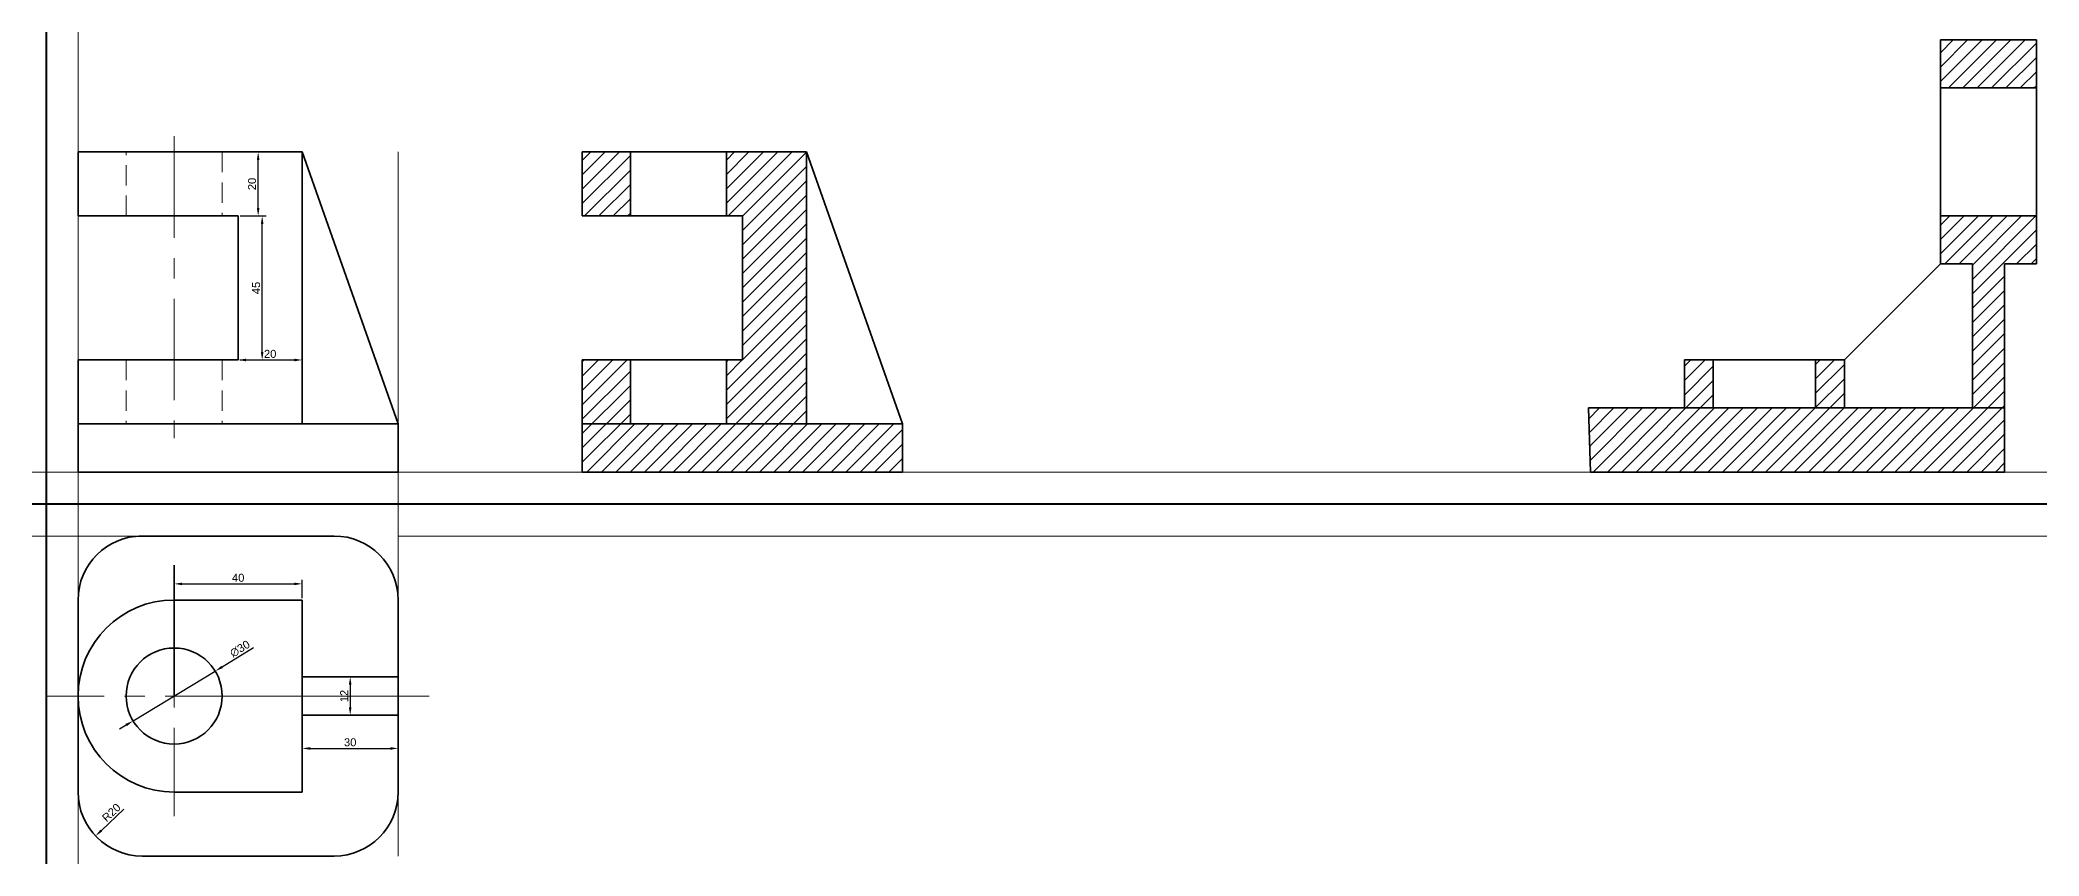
# Model space of a CAD drawing. Header units: millimetres. Extents: x 2450 to 7334, y 2362 to 2656.
# Drawn here: x 3726 to 4351, y 2376 to 2631 of the extents above; entities that cross this region are included whole.
import ezdxf

# ---------------------------------------------------------------- set-up
doc = ezdxf.new("R2010")
doc.units = ezdxf.units.MM
doc.linetypes.add('CENTER', pattern=[50.8, 31.75, -6.35, 6.35, -6.35])
doc.linetypes.add('HIDDEN', pattern=[9.525, 6.35, -3.175])
for name, color, linetype, lineweight in [('Centre line', 1, 'CENTER', 20), ('Constructn line', 251, 'Continuous', 9), ('Dimension line', 6, 'Continuous', 15), ('Hidden line', 3, 'HIDDEN', 20), ('Object line', 7, 'Continuous', 35), ('XY axis', 2, 'Continuous', 40)]:
    doc.layers.add(name, color=color, linetype=linetype, lineweight=lineweight)
doc.styles.get("Standard").update_dxf_attribs({"font": ''})
doc.styles.get('Standard').set_extended_font_data('Arial')
doc.dimstyles.new('ISO-25', dxfattribs={"dimtxt": 2.5, "dimasz": 2.5, "dimexe": 1.25, "dimexo": 0.625, "dimtad": 1, "dimtxsty": 'Standard', "dimcen": 2.5, "dimadec": 0, "dimazin": 0, "dimtfac": 1, "dimtmove": 0, "dimatfit": 3, "dimfxl": 1, "dimarcsym": 0})

# ---------------------------------------------------------------- blocks, each defined once
blk = doc.blocks.new('*D80')
at = {"layer": 'Defpoints', "color": 0, "transparency": 16777216}
for p in [(3787.96, 2531.02), (3807.96, 2531.02), (3807.96, 2531.02)]:
    blk.add_point(p, dxfattribs=at)
at = {"layer": 'Dimension line', "color": 0, "lineweight": -2, "transparency": 16777216}
for p, q in [((3787.96, 2531.64), (3787.96, 2532.27)), ((3790.46, 2531.02), (3805.46, 2531.02)), ((3807.96, 2531.64), (3807.96, 2532.27))]:
    blk.add_line(p, q, dxfattribs=at)
at = {"layer": 'Dimension line', "color": 0, "transparency": 16777216}
for points in [[(3790.46, 2531.44), (3790.46, 2530.6), (3787.96, 2531.02)], [(3805.46, 2531.44), (3805.46, 2530.6), (3807.96, 2531.02)]]:
    blk.add_solid(points, dxfattribs=at)
at = {"layer": 'Dimension line', "color": 0, "transparency": 16777216, "insert": (3797.96, 2532.92), "char_height": 2.5, "attachment_point": 5}
blk.add_mtext('20', dxfattribs=at)
blk = doc.blocks.new('*D81')
at = {"layer": 'Defpoints', "color": 0, "transparency": 16777216}
for p in [(3787.96, 2596.02), (3794.21, 2596.02), (3787.96, 2576.02)]:
    blk.add_point(p, dxfattribs=at)
at = {"layer": 'Dimension line', "color": 0, "lineweight": -2, "transparency": 16777216}
for p, q in [((3788.58, 2596.02), (3795.46, 2596.02)), ((3794.21, 2578.52), (3794.21, 2593.52)), ((3788.58, 2576.02), (3795.46, 2576.02))]:
    blk.add_line(p, q, dxfattribs=at)
at = {"layer": 'Dimension line', "color": 0, "transparency": 16777216}
for points in [[(3793.79, 2593.52), (3794.63, 2593.52), (3794.21, 2596.02)], [(3793.79, 2578.52), (3794.63, 2578.52), (3794.21, 2576.02)]]:
    blk.add_solid(points, dxfattribs=at)
at = {"layer": 'Dimension line', "color": 0, "transparency": 16777216, "insert": (3792.31, 2586.02), "char_height": 2.5, "attachment_point": 5, "rotation": 90}
blk.add_mtext('20', dxfattribs=at)
blk = doc.blocks.new('*D82')
at = {"layer": 'Defpoints', "color": 0, "transparency": 16777216}
for p in [(3787.96, 2576.02), (3795.46, 2576.02), (3787.96, 2531.02)]:
    blk.add_point(p, dxfattribs=at)
at = {"layer": 'Dimension line', "color": 0, "lineweight": -2, "transparency": 16777216}
for p, q in [((3788.58, 2576.02), (3796.71, 2576.02)), ((3795.46, 2533.52), (3795.46, 2573.52)), ((3788.58, 2531.02), (3796.71, 2531.02))]:
    blk.add_line(p, q, dxfattribs=at)
at = {"layer": 'Dimension line', "color": 0, "transparency": 16777216}
for points in [[(3795.04, 2573.52), (3795.88, 2573.52), (3795.46, 2576.02)], [(3795.04, 2533.52), (3795.88, 2533.52), (3795.46, 2531.02)]]:
    blk.add_solid(points, dxfattribs=at)
at = {"layer": 'Dimension line', "color": 0, "transparency": 16777216, "insert": (3793.56, 2553.52), "char_height": 2.5, "attachment_point": 5, "rotation": 90}
blk.add_mtext('45', dxfattribs=at)
blk = doc.blocks.new('*D84')
at = {"layer": 'Defpoints', "color": 0, "transparency": 16777216}
for p in [(3807.96, 2461.06), (3767.96, 2456.02), (3807.96, 2456.02)]:
    blk.add_point(p, dxfattribs=at)
at = {"layer": 'Dimension line', "color": 0, "lineweight": -2, "transparency": 16777216}
for p, q in [((3767.96, 2456.64), (3767.96, 2462.31)), ((3770.46, 2461.06), (3805.46, 2461.06)), ((3807.96, 2456.64), (3807.96, 2462.31))]:
    blk.add_line(p, q, dxfattribs=at)
at = {"layer": 'Dimension line', "color": 0, "transparency": 16777216}
for points in [[(3770.46, 2461.47), (3770.46, 2460.64), (3767.96, 2461.06)], [(3805.46, 2461.47), (3805.46, 2460.64), (3807.96, 2461.06)]]:
    blk.add_solid(points, dxfattribs=at)
at = {"layer": 'Dimension line', "color": 0, "transparency": 16777216, "insert": (3787.96, 2462.96), "char_height": 2.5, "attachment_point": 5}
blk.add_mtext('40', dxfattribs=at)
blk = doc.blocks.new('*D85')
at = {"layer": 'Defpoints', "color": 0, "transparency": 16777216}
for p in [(3757.96, 2396.02), (3743.41, 2382.3)]:
    blk.add_point(p, dxfattribs=at)
at = {"layer": 'Dimension line', "color": 0, "lineweight": -2, "transparency": 16777216}
blk.add_line((3752.29, 2390.68), (3745.22, 2384.01), dxfattribs=at)
at = {"layer": 'Dimension line', "color": 0, "transparency": 16777216}
blk.add_solid([(3744.94, 2384.32), (3745.51, 2383.71), (3743.41, 2382.3)], dxfattribs=at)
at = {"layer": 'Dimension line', "color": 0, "transparency": 16777216, "insert": (3748.36, 2389.59), "char_height": 2.5, "attachment_point": 5, "rotation": 43.3123}
blk.add_mtext('R20', dxfattribs=at)
blk = doc.blocks.new('*D86')
at = {"layer": 'Defpoints', "color": 0, "transparency": 16777216}
for p in [(3780.79, 2433.79), (3755.13, 2418.25)]:
    blk.add_point(p, dxfattribs=at)
at = {"layer": 'Dimension line', "color": 0, "lineweight": -2, "transparency": 16777216}
for p, q in [((3792.76, 2441.04), (3782.93, 2435.08)), ((3755.13, 2418.25), (3780.79, 2433.79)), ((3752.99, 2416.95), (3750.85, 2415.66))]:
    blk.add_line(p, q, dxfattribs=at)
at = {"layer": 'Dimension line', "color": 0, "transparency": 16777216}
for points in [[(3782.71, 2435.44), (3783.14, 2434.73), (3780.79, 2433.79)], [(3752.77, 2417.31), (3753.2, 2416.6), (3755.13, 2418.25)]]:
    blk.add_solid(points, dxfattribs=at)
at = {"layer": 'Dimension line', "color": 0, "transparency": 16777216, "insert": (3788.52, 2440.77), "char_height": 2.5, "attachment_point": 5, "rotation": 31.1974}
blk.add_mtext('∅30', dxfattribs=at)
blk = doc.blocks.new('*D87')
at = {"layer": 'Defpoints', "color": 0, "transparency": 16777216}
for p in [(3822.96, 2432.02), (3822.96, 2420.02), (3822.96, 2420.02)]:
    blk.add_point(p, dxfattribs=at)
at = {"layer": 'Dimension line', "color": 0, "lineweight": -2, "transparency": 16777216}
for p, q in [((3822.96, 2429.52), (3822.96, 2422.52)), ((3823.58, 2432.02), (3824.21, 2432.02)), ((3823.58, 2420.02), (3824.21, 2420.02))]:
    blk.add_line(p, q, dxfattribs=at)
at = {"layer": 'Dimension line', "color": 0, "transparency": 16777216}
for points in [[(3822.54, 2429.52), (3823.37, 2429.52), (3822.96, 2432.02)], [(3822.54, 2422.52), (3823.37, 2422.52), (3822.96, 2420.02)]]:
    blk.add_solid(points, dxfattribs=at)
at = {"layer": 'Dimension line', "color": 0, "transparency": 16777216, "insert": (3821.08, 2426.02), "char_height": 2.5, "attachment_point": 5, "rotation": 90}
blk.add_mtext('12', dxfattribs=at)
blk = doc.blocks.new('*D88')
at = {"layer": 'Defpoints', "color": 0, "transparency": 16777216}
for p in [(3807.96, 2420.02), (3837.96, 2420.02), (3837.96, 2409.64)]:
    blk.add_point(p, dxfattribs=at)
at = {"layer": 'Dimension line', "color": 0, "lineweight": -2, "transparency": 16777216}
for p, q in [((3807.96, 2419.39), (3807.96, 2408.39)), ((3837.96, 2419.39), (3837.96, 2408.39)), ((3810.46, 2409.64), (3835.46, 2409.64))]:
    blk.add_line(p, q, dxfattribs=at)
at = {"layer": 'Dimension line', "color": 0, "transparency": 16777216}
for points in [[(3810.46, 2410.05), (3810.46, 2409.22), (3807.96, 2409.64)], [(3835.46, 2410.05), (3835.46, 2409.22), (3837.96, 2409.64)]]:
    blk.add_solid(points, dxfattribs=at)
at = {"layer": 'Dimension line', "color": 0, "transparency": 16777216, "insert": (3822.96, 2411.54), "char_height": 2.5, "attachment_point": 5}
blk.add_mtext('30', dxfattribs=at)

msp = doc.modelspace()

# ---------------------------------------------------------------- hatches: boundary and pattern name
at = {"layer": 'Object line'}
h = msp.add_hatch(dxfattribs=at)
h.set_pattern_fill('ANSI31', color=256)
h.paths.add_polyline_path([(4349.789, 2631.019), (4319.789, 2631.019), (4319.789, 2616.019), (4349.789, 2616.019)])
h.paths.add_polyline_path([(4349.789, 2576.019), (4319.789, 2576.019), (4319.789, 2561.019), (4329.789, 2561.019), (4329.789, 2516.019), (4339.789, 2516.019), (4339.789, 2561.019), (4349.789, 2561.019)])
h.paths.add_polyline_path([(4339.789, 2516.019), (4264.789, 2516.019), (4239.789, 2516.019), (4209.789, 2516.019), (4210.447, 2496.019), (4264.789, 2496.019), (4339.789, 2496.019)])
h.paths.add_polyline_path([(4289.789, 2531.019), (4280.789, 2531.019), (4280.789, 2516.019), (4289.789, 2516.019)])
h.paths.add_polyline_path([(4248.789, 2531.019), (4239.789, 2531.019), (4239.789, 2516.019), (4248.789, 2516.019)])
h = msp.add_hatch(dxfattribs=at)
h.set_pattern_fill('ANSI31', color=256)
h.paths.add_polyline_path([(3910.485, 2596.019), (3895.485, 2596.019), (3895.485, 2576.019), (3910.485, 2576.019)])
h.paths.add_polyline_path([(3910.485, 2531.019), (3895.485, 2531.019), (3895.485, 2511.019), (3910.485, 2511.019)])
h.paths.add_polyline_path([(3965.485, 2596.019), (3940.485, 2596.019), (3940.485, 2576.019), (3945.485, 2576.019), (3945.485, 2531.019), (3940.485, 2531.019), (3940.485, 2511.019), (3965.485, 2511.019)])
h.paths.add_polyline_path([(3995.485, 2511.019), (3965.485, 2511.019), (3895.485, 2511.019), (3895.485, 2496.019), (3995.485, 2496.019)])

# ---------------------------------------------------------------- linework, layer by layer
at = {"layer": 'Centre line'}
for p, q in [((3767.958, 2600.98), (3767.958, 2506.596)), ((3767.958, 2600.98), (3767.958, 2506.596)), ((3767.958, 2600.98), (3767.958, 2506.596)), ((3767.958, 2600.98), (3767.958, 2506.596)), ((3767.958, 2600.98), (3767.958, 2506.596)), ((3767.958, 2600.98), (3767.958, 2506.596)), ((3767.958, 2600.98), (3767.958, 2506.596)), ((3767.958, 2600.98), (3767.958, 2506.596)), ((3767.958, 2600.98), (3767.958, 2506.596)), ((3767.958, 2600.98), (3767.958, 2506.596)), ((3767.958, 2466.894), (3767.958, 2388.477)), ((3847.658, 2426.019), (3727.958, 2426.019)), ((3807.958, 2426.019), (3767.958, 2426.019)), ((3837.958, 2426.019), (3807.958, 2426.019))]:
    msp.add_line(p, q, dxfattribs=at)
at = {"layer": 'Constructn line'}
for p, q in [((3837.958, 2596.019), (3837.958, 2376.019)), ((3737.958, 2496.019), (3717.958, 2496.019)), ((3837.958, 2496.019), (5904.86, 2496.019))]:
    msp.add_line(p, q, dxfattribs=at)
msp.add_xline((3737.958, 2673.638), (0, -1), dxfattribs=at)
for p, direction in [((3757.958, 2476.019), (-1, 0)), ((3837.958, 2476.019), (1, 0))]:
    msp.add_ray(p, direction, dxfattribs=at)
at = {"layer": 'Hidden line'}
for p, q in [((4319.789, 2616.019), (4349.789, 2616.019)), ((3752.958, 2576.019), (3752.958, 2596.019)), ((3752.958, 2576.019), (3752.958, 2596.019)), ((3752.958, 2576.019), (3752.958, 2596.019)), ((3752.958, 2576.019), (3752.958, 2596.019)), ((3752.958, 2576.019), (3752.958, 2596.019)), ((3752.958, 2576.019), (3752.958, 2596.019)), ((3752.958, 2576.019), (3752.958, 2596.019)), ((3752.958, 2576.019), (3752.958, 2596.019)), ((3752.958, 2576.019), (3752.958, 2596.019)), ((3752.958, 2576.019), (3752.958, 2596.019)), ((3782.958, 2596.019), (3782.958, 2576.019)), ((3782.958, 2596.019), (3782.958, 2576.019)), ((3782.958, 2596.019), (3782.958, 2576.019)), ((3782.958, 2596.019), (3782.958, 2576.019)), ((3782.958, 2596.019), (3782.958, 2576.019)), ((3782.958, 2596.019), (3782.958, 2576.019)), ((3782.958, 2596.019), (3782.958, 2576.019)), ((3782.958, 2596.019), (3782.958, 2576.019)), ((3782.958, 2596.019), (3782.958, 2576.019)), ((3782.958, 2596.019), (3782.958, 2576.019)), ((4349.789, 2576.019), (4319.789, 2576.019)), ((3752.958, 2531.019), (3752.958, 2511.019)), ((3752.958, 2531.019), (3752.958, 2511.019)), ((3752.958, 2531.019), (3752.958, 2511.019)), ((3752.958, 2531.019), (3752.958, 2511.019)), ((3752.958, 2531.019), (3752.958, 2511.019)), ((3752.958, 2531.019), (3752.958, 2511.019)), ((3752.958, 2531.019), (3752.958, 2511.019)), ((3752.958, 2531.019), (3752.958, 2511.019)), ((3752.958, 2531.019), (3752.958, 2511.019)), ((3752.958, 2531.019), (3752.958, 2511.019)), ((3782.958, 2531.019), (3782.958, 2511.019)), ((3782.958, 2531.019), (3782.958, 2511.019)), ((3782.958, 2531.019), (3782.958, 2511.019)), ((3782.958, 2531.019), (3782.958, 2511.019)), ((3782.958, 2531.019), (3782.958, 2511.019)), ((3782.958, 2531.019), (3782.958, 2511.019)), ((3782.958, 2531.019), (3782.958, 2511.019)), ((3782.958, 2531.019), (3782.958, 2511.019)), ((3782.958, 2531.019), (3782.958, 2511.019)), ((3782.958, 2531.019), (3782.958, 2511.019)), ((4248.789, 2531.019), (4248.789, 2516.019)), ((4280.789, 2516.019), (4280.789, 2531.019))]:
    msp.add_line(p, q, dxfattribs=at)
at = {"layer": 'Object line'}
for p, q in [((4349.789, 2631.019), (4319.789, 2631.019)), ((4319.789, 2631.019), (4319.789, 2561.019)), ((4349.789, 2631.019), (4319.789, 2631.019)), ((4319.789, 2631.019), (4319.789, 2561.019)), ((4349.789, 2561.019), (4349.789, 2631.019)), ((4349.789, 2561.019), (4349.789, 2631.019)), ((4319.789, 2596.019), (4319.789, 2616.019)), ((4319.789, 2596.019), (4319.789, 2616.019)), ((4319.789, 2616.019), (4349.789, 2616.019)), ((4349.789, 2616.019), (4349.789, 2576.019)), ((4349.789, 2616.019), (4349.789, 2576.019)), ((3807.958, 2596.019), (3737.958, 2596.019)), ((3737.958, 2596.019), (3807.958, 2596.019)), ((3807.958, 2596.019), (3737.958, 2596.019)), ((3807.958, 2596.019), (3737.958, 2596.019)), ((3807.958, 2596.019), (3737.958, 2596.019)), ((3737.958, 2596.019), (3807.958, 2596.019)), ((3807.958, 2596.019), (3737.958, 2596.019)), ((3807.958, 2596.019), (3737.958, 2596.019)), ((3737.958, 2596.019), (3737.958, 2576.019)), ((3737.958, 2596.019), (3807.958, 2596.019)), ((3807.958, 2596.019), (3737.958, 2596.019)), ((3807.958, 2596.019), (3737.958, 2596.019)), ((3737.958, 2596.019), (3807.958, 2596.019)), ((3807.958, 2596.019), (3737.958, 2596.019)), ((3807.958, 2596.019), (3737.958, 2596.019)), ((3807.958, 2596.019), (3737.958, 2596.019)), ((3737.958, 2596.019), (3807.958, 2596.019)), ((3807.958, 2596.019), (3737.958, 2596.019)), ((3807.958, 2596.019), (3737.958, 2596.019)), ((3737.958, 2596.019), (3737.958, 2576.019)), ((3737.958, 2596.019), (3807.958, 2596.019)), ((3807.958, 2596.019), (3737.958, 2596.019)), ((3807.958, 2596.019), (3737.958, 2596.019)), ((3737.958, 2596.019), (3807.958, 2596.019)), ((3807.958, 2596.019), (3737.958, 2596.019)), ((3807.958, 2596.019), (3737.958, 2596.019)), ((3807.958, 2596.019), (3737.958, 2596.019)), ((3737.958, 2596.019), (3807.958, 2596.019)), ((3807.958, 2596.019), (3737.958, 2596.019)), ((3807.958, 2596.019), (3737.958, 2596.019)), ((3737.958, 2596.019), (3737.958, 2576.019)), ((3737.958, 2596.019), (3807.958, 2596.019)), ((3807.958, 2596.019), (3737.958, 2596.019)), ((3807.958, 2596.019), (3737.958, 2596.019)), ((3737.958, 2596.019), (3807.958, 2596.019)), ((3807.958, 2596.019), (3737.958, 2596.019)), ((3807.958, 2596.019), (3737.958, 2596.019)), ((3807.958, 2596.019), (3737.958, 2596.019)), ((3737.958, 2596.019), (3807.958, 2596.019)), ((3807.958, 2596.019), (3737.958, 2596.019)), ((3807.958, 2596.019), (3737.958, 2596.019)), ((3737.958, 2596.019), (3737.958, 2576.019)), ((3737.958, 2596.019), (3807.958, 2596.019)), ((3807.958, 2596.019), (3737.958, 2596.019)), ((3807.958, 2596.019), (3737.958, 2596.019)), ((3737.958, 2596.019), (3807.958, 2596.019)), ((3807.958, 2596.019), (3737.958, 2596.019)), ((3807.958, 2596.019), (3737.958, 2596.019)), ((3807.958, 2596.019), (3737.958, 2596.019)), ((3737.958, 2596.019), (3807.958, 2596.019)), ((3807.958, 2596.019), (3737.958, 2596.019)), ((3807.958, 2596.019), (3737.958, 2596.019)), ((3737.958, 2596.019), (3737.958, 2576.019)), ((3737.958, 2596.019), (3807.958, 2596.019)), ((3807.958, 2596.019), (3737.958, 2596.019)), ((3807.958, 2596.019), (3737.958, 2596.019)), ((3737.958, 2596.019), (3807.958, 2596.019)), ((3807.958, 2596.019), (3737.958, 2596.019)), ((3807.958, 2596.019), (3737.958, 2596.019)), ((3807.958, 2596.019), (3737.958, 2596.019)), ((3737.958, 2596.019), (3807.958, 2596.019)), ((3807.958, 2596.019), (3737.958, 2596.019)), ((3807.958, 2596.019), (3737.958, 2596.019)), ((3737.958, 2596.019), (3737.958, 2576.019)), ((3737.958, 2596.019), (3807.958, 2596.019)), ((3807.958, 2596.019), (3737.958, 2596.019)), ((3807.958, 2596.019), (3737.958, 2596.019)), ((3737.958, 2596.019), (3807.958, 2596.019)), ((3807.958, 2596.019), (3737.958, 2596.019)), ((3807.958, 2596.019), (3737.958, 2596.019)), ((3807.958, 2596.019), (3737.958, 2596.019)), ((3737.958, 2596.019), (3807.958, 2596.019)), ((3807.958, 2596.019), (3737.958, 2596.019)), ((3807.958, 2596.019), (3737.958, 2596.019)), ((3737.958, 2596.019), (3737.958, 2576.019)), ((3737.958, 2596.019), (3807.958, 2596.019)), ((3807.958, 2596.019), (3737.958, 2596.019)), ((3807.958, 2596.019), (3737.958, 2596.019)), ((3737.958, 2596.019), (3807.958, 2596.019)), ((3807.958, 2596.019), (3737.958, 2596.019)), ((3807.958, 2596.019), (3737.958, 2596.019)), ((3807.958, 2596.019), (3737.958, 2596.019)), ((3737.958, 2596.019), (3807.958, 2596.019)), ((3807.958, 2596.019), (3737.958, 2596.019)), ((3807.958, 2596.019), (3737.958, 2596.019)), ((3737.958, 2596.019), (3737.958, 2576.019)), ((3737.958, 2596.019), (3807.958, 2596.019)), ((3807.958, 2596.019), (3737.958, 2596.019)), ((3807.958, 2596.019), (3737.958, 2596.019)), ((3737.958, 2596.019), (3807.958, 2596.019)), ((3807.958, 2596.019), (3737.958, 2596.019)), ((3807.958, 2596.019), (3737.958, 2596.019)), ((3807.958, 2596.019), (3737.958, 2596.019)), ((3737.958, 2596.019), (3807.958, 2596.019)), ((3807.958, 2596.019), (3737.958, 2596.019)), ((3807.958, 2596.019), (3737.958, 2596.019)), ((3737.958, 2596.019), (3737.958, 2576.019)), ((3737.958, 2596.019), (3807.958, 2596.019)), ((3807.958, 2596.019), (3737.958, 2596.019)), ((3807.958, 2596.019), (3737.958, 2596.019)), ((3737.958, 2596.019), (3807.958, 2596.019)), ((3807.958, 2596.019), (3737.958, 2596.019)), ((3807.958, 2596.019), (3737.958, 2596.019)), ((3807.958, 2596.019), (3737.958, 2596.019)), ((3737.958, 2596.019), (3807.958, 2596.019)), ((3807.958, 2596.019), (3737.958, 2596.019)), ((3807.958, 2596.019), (3737.958, 2596.019)), ((3737.958, 2596.019), (3737.958, 2576.019)), ((3737.958, 2596.019), (3807.958, 2596.019)), ((3807.958, 2596.019), (3737.958, 2596.019)), ((3807.958, 2596.019), (3767.958, 2596.019)), ((3767.958, 2596.019), (3782.958, 2596.019)), ((3807.958, 2596.019), (3767.958, 2596.019)), ((3767.958, 2596.019), (3782.958, 2596.019)), ((3807.958, 2596.019), (3767.958, 2596.019)), ((3767.958, 2596.019), (3782.958, 2596.019)), ((3807.958, 2596.019), (3767.958, 2596.019)), ((3767.958, 2596.019), (3782.958, 2596.019)), ((3807.958, 2596.019), (3767.958, 2596.019)), ((3767.958, 2596.019), (3782.958, 2596.019)), ((3807.958, 2596.019), (3767.958, 2596.019)), ((3767.958, 2596.019), (3782.958, 2596.019)), ((3807.958, 2596.019), (3767.958, 2596.019)), ((3767.958, 2596.019), (3782.958, 2596.019)), ((3807.958, 2596.019), (3767.958, 2596.019)), ((3767.958, 2596.019), (3782.958, 2596.019)), ((3807.958, 2596.019), (3767.958, 2596.019)), ((3767.958, 2596.019), (3782.958, 2596.019)), ((3807.958, 2596.019), (3767.958, 2596.019)), ((3767.958, 2596.019), (3782.958, 2596.019)), ((3807.958, 2511.019), (3807.958, 2596.019)), ((3807.958, 2596.019), (3837.958, 2511.019)), ((3807.958, 2511.019), (3807.958, 2596.019)), ((3807.958, 2596.019), (3837.958, 2511.019)), ((3807.958, 2511.019), (3807.958, 2596.019)), ((3807.958, 2596.019), (3837.958, 2511.019)), ((3807.958, 2511.019), (3807.958, 2596.019)), ((3807.958, 2596.019), (3837.958, 2511.019)), ((3807.958, 2511.019), (3807.958, 2596.019)), ((3807.958, 2596.019), (3837.958, 2511.019)), ((3807.958, 2511.019), (3807.958, 2596.019)), ((3807.958, 2596.019), (3837.958, 2511.019)), ((3807.958, 2511.019), (3807.958, 2596.019)), ((3807.958, 2596.019), (3837.958, 2511.019)), ((3807.958, 2511.019), (3807.958, 2596.019)), ((3807.958, 2596.019), (3837.958, 2511.019)), ((3807.958, 2511.019), (3807.958, 2596.019)), ((3807.958, 2596.019), (3837.958, 2511.019)), ((3807.958, 2511.019), (3807.958, 2596.019)), ((3807.958, 2596.019), (3837.958, 2511.019)), ((3965.485, 2596.019), (3895.485, 2596.019)), ((3895.485, 2596.019), (3965.485, 2596.019)), ((3965.485, 2596.019), (3895.485, 2596.019)), ((3965.485, 2596.019), (3895.485, 2596.019)), ((3965.485, 2596.019), (3895.485, 2596.019)), ((3895.485, 2596.019), (3965.485, 2596.019)), ((3965.485, 2596.019), (3895.485, 2596.019)), ((3965.485, 2596.019), (3895.485, 2596.019)), ((3895.485, 2596.019), (3895.485, 2576.019)), ((3895.485, 2596.019), (3965.485, 2596.019)), ((3965.485, 2596.019), (3895.485, 2596.019)), ((3910.485, 2576.019), (3910.485, 2596.019)), ((3965.485, 2596.019), (3925.485, 2596.019)), ((3925.485, 2596.019), (3940.485, 2596.019)), ((3940.485, 2596.019), (3940.485, 2576.019)), ((3965.485, 2511.019), (3965.485, 2596.019)), ((3965.485, 2596.019), (3995.485, 2511.019)), ((3737.958, 2576.019), (3787.958, 2576.019)), ((3737.958, 2576.019), (3787.958, 2576.019)), ((3737.958, 2576.019), (3787.958, 2576.019)), ((3737.958, 2576.019), (3787.958, 2576.019)), ((3737.958, 2576.019), (3787.958, 2576.019)), ((3737.958, 2576.019), (3787.958, 2576.019)), ((3737.958, 2576.019), (3787.958, 2576.019)), ((3737.958, 2576.019), (3787.958, 2576.019)), ((3737.958, 2576.019), (3787.958, 2576.019)), ((3737.958, 2576.019), (3787.958, 2576.019)), ((3782.958, 2576.019), (3752.958, 2576.019)), ((3782.958, 2576.019), (3752.958, 2576.019)), ((3782.958, 2576.019), (3752.958, 2576.019)), ((3782.958, 2576.019), (3752.958, 2576.019)), ((3782.958, 2576.019), (3752.958, 2576.019)), ((3782.958, 2576.019), (3752.958, 2576.019)), ((3782.958, 2576.019), (3752.958, 2576.019)), ((3782.958, 2576.019), (3752.958, 2576.019)), ((3782.958, 2576.019), (3752.958, 2576.019)), ((3782.958, 2576.019), (3752.958, 2576.019)), ((3787.958, 2576.019), (3787.958, 2531.019)), ((3787.958, 2576.019), (3787.958, 2531.019)), ((3787.958, 2576.019), (3787.958, 2531.019)), ((3787.958, 2576.019), (3787.958, 2531.019)), ((3787.958, 2576.019), (3787.958, 2531.019)), ((3787.958, 2576.019), (3787.958, 2531.019)), ((3787.958, 2576.019), (3787.958, 2531.019)), ((3787.958, 2576.019), (3787.958, 2531.019)), ((3787.958, 2576.019), (3787.958, 2531.019)), ((3787.958, 2576.019), (3787.958, 2531.019)), ((3895.485, 2576.019), (3945.485, 2576.019)), ((3940.485, 2576.019), (3910.485, 2576.019)), ((3945.485, 2576.019), (3945.485, 2531.019)), ((4349.789, 2576.019), (4319.789, 2576.019)), ((4289.789, 2531.019), (4319.789, 2561.019)), ((4289.789, 2531.019), (4319.789, 2561.019)), ((4319.789, 2561.019), (4329.789, 2561.019)), ((4319.789, 2561.019), (4329.789, 2561.019)), ((4329.789, 2516.019), (4329.789, 2561.019)), ((4339.789, 2561.019), (4349.789, 2561.019)), ((4339.789, 2561.019), (4339.789, 2496.019)), ((4339.789, 2561.019), (4349.789, 2561.019)), ((4339.789, 2561.019), (4339.789, 2496.019)), ((4329.789, 2516.019), (4329.789, 2556.019)), ((3787.958, 2531.019), (3737.958, 2531.019)), ((3737.958, 2531.019), (3737.958, 2511.019)), ((3787.958, 2531.019), (3737.958, 2531.019)), ((3737.958, 2531.019), (3737.958, 2511.019)), ((3787.958, 2531.019), (3737.958, 2531.019)), ((3737.958, 2531.019), (3737.958, 2511.019)), ((3787.958, 2531.019), (3737.958, 2531.019)), ((3737.958, 2531.019), (3737.958, 2511.019)), ((3787.958, 2531.019), (3737.958, 2531.019)), ((3737.958, 2531.019), (3737.958, 2511.019)), ((3787.958, 2531.019), (3737.958, 2531.019)), ((3737.958, 2531.019), (3737.958, 2511.019)), ((3787.958, 2531.019), (3737.958, 2531.019)), ((3737.958, 2531.019), (3737.958, 2511.019)), ((3787.958, 2531.019), (3737.958, 2531.019)), ((3737.958, 2531.019), (3737.958, 2511.019)), ((3787.958, 2531.019), (3737.958, 2531.019)), ((3737.958, 2531.019), (3737.958, 2511.019)), ((3787.958, 2531.019), (3737.958, 2531.019)), ((3737.958, 2531.019), (3737.958, 2511.019)), ((3945.485, 2531.019), (3895.485, 2531.019)), ((3895.485, 2531.019), (3895.485, 2511.019)), ((3910.485, 2531.019), (3910.485, 2511.019)), ((3940.485, 2531.019), (3940.485, 2511.019)), ((4289.789, 2531.019), (4239.789, 2531.019)), ((4239.789, 2531.019), (4239.789, 2516.019)), ((4289.789, 2531.019), (4239.789, 2531.019)), ((4239.789, 2531.019), (4239.789, 2516.019)), ((4280.789, 2531.019), (4248.789, 2531.019)), ((4280.789, 2531.019), (4248.789, 2531.019)), ((4248.789, 2531.019), (4248.789, 2516.019)), ((4280.789, 2516.019), (4280.789, 2531.019)), ((4289.789, 2516.019), (4289.789, 2531.019)), ((4289.789, 2516.019), (4289.789, 2531.019)), ((3837.958, 2511.019), (3737.958, 2511.019)), ((3737.958, 2511.019), (3737.958, 2496.019)), ((3837.958, 2511.019), (3737.958, 2511.019)), ((3737.958, 2511.019), (3737.958, 2496.019)), ((3837.958, 2511.019), (3737.958, 2511.019)), ((3737.958, 2511.019), (3737.958, 2496.019)), ((3837.958, 2511.019), (3737.958, 2511.019)), ((3737.958, 2511.019), (3737.958, 2496.019)), ((3837.958, 2511.019), (3737.958, 2511.019)), ((3737.958, 2511.019), (3737.958, 2496.019)), ((3837.958, 2511.019), (3737.958, 2511.019)), ((3737.958, 2511.019), (3737.958, 2496.019)), ((3837.958, 2511.019), (3737.958, 2511.019)), ((3737.958, 2511.019), (3737.958, 2496.019)), ((3837.958, 2511.019), (3737.958, 2511.019)), ((3737.958, 2511.019), (3737.958, 2496.019)), ((3837.958, 2511.019), (3737.958, 2511.019)), ((3737.958, 2511.019), (3737.958, 2496.019)), ((3837.958, 2511.019), (3737.958, 2511.019)), ((3737.958, 2511.019), (3737.958, 2496.019)), ((3837.958, 2511.019), (3807.958, 2511.019)), ((3837.958, 2511.019), (3807.958, 2511.019)), ((3837.958, 2511.019), (3807.958, 2511.019)), ((3837.958, 2511.019), (3807.958, 2511.019)), ((3837.958, 2511.019), (3807.958, 2511.019)), ((3837.958, 2511.019), (3807.958, 2511.019)), ((3837.958, 2511.019), (3807.958, 2511.019)), ((3837.958, 2511.019), (3807.958, 2511.019)), ((3837.958, 2511.019), (3807.958, 2511.019)), ((3837.958, 2511.019), (3807.958, 2511.019)), ((3837.958, 2496.019), (3837.958, 2511.019)), ((3837.958, 2496.019), (3837.958, 2511.019)), ((3837.958, 2496.019), (3837.958, 2511.019)), ((3837.958, 2496.019), (3837.958, 2511.019)), ((3837.958, 2496.019), (3837.958, 2511.019)), ((3837.958, 2496.019), (3837.958, 2511.019)), ((3837.958, 2496.019), (3837.958, 2511.019)), ((3837.958, 2496.019), (3837.958, 2511.019)), ((3837.958, 2496.019), (3837.958, 2511.019)), ((3837.958, 2496.019), (3837.958, 2511.019)), ((3837.958, 2496.019), (3837.958, 2511.019)), ((3837.958, 2496.019), (3837.958, 2511.019)), ((3837.958, 2496.019), (3837.958, 2511.019)), ((3837.958, 2496.019), (3837.958, 2511.019)), ((3837.958, 2496.019), (3837.958, 2511.019)), ((3837.958, 2496.019), (3837.958, 2511.019)), ((3837.958, 2496.019), (3837.958, 2511.019)), ((3837.958, 2496.019), (3837.958, 2511.019)), ((3837.958, 2496.019), (3837.958, 2511.019)), ((3837.958, 2496.019), (3837.958, 2511.019)), ((3995.485, 2511.019), (3895.485, 2511.019)), ((3895.485, 2511.019), (3895.485, 2496.019)), ((3995.485, 2511.019), (3965.485, 2511.019)), ((3995.485, 2496.019), (3995.485, 2511.019)), ((3995.485, 2496.019), (3995.485, 2511.019)), ((4209.789, 2516.019), (4209.789, 2516.019)), ((4209.789, 2516.019), (4239.789, 2516.019)), ((4209.789, 2516.019), (4210.447, 2496.019)), ((4209.789, 2516.019), (4209.789, 2516.019)), ((4209.789, 2516.019), (4239.789, 2516.019)), ((4209.789, 2516.019), (4210.447, 2496.019)), ((4239.789, 2516.019), (4264.789, 2516.019)), ((4239.789, 2516.019), (4264.789, 2516.019)), ((4264.789, 2516.019), (4339.789, 2516.019)), ((4264.789, 2516.019), (4289.789, 2516.019)), ((4264.789, 2516.019), (4280.789, 2516.019)), ((4264.789, 2516.019), (4339.789, 2516.019)), ((4264.789, 2516.019), (4289.789, 2516.019)), ((4264.789, 2516.019), (4280.789, 2516.019)), ((3737.958, 2496.019), (3837.958, 2496.019)), ((3737.958, 2496.019), (3837.958, 2496.019)), ((3737.958, 2496.019), (3837.958, 2496.019)), ((3737.958, 2496.019), (3837.958, 2496.019)), ((3737.958, 2496.019), (3837.958, 2496.019)), ((3737.958, 2496.019), (3837.958, 2496.019)), ((3737.958, 2496.019), (3837.958, 2496.019)), ((3737.958, 2496.019), (3837.958, 2496.019)), ((3737.958, 2496.019), (3837.958, 2496.019)), ((3737.958, 2496.019), (3837.958, 2496.019)), ((3895.485, 2496.019), (3995.485, 2496.019)), ((4264.789, 2496.019), (4210.447, 2496.019)), ((4264.789, 2496.019), (4210.447, 2496.019)), ((4339.789, 2496.019), (4264.789, 2496.019)), ((4339.789, 2496.019), (4264.789, 2496.019)), ((4339.789, 2496.019), (4329.789, 2496.019)), ((4339.789, 2496.019), (4329.789, 2496.019)), ((3756.958, 2475.994), (3817.958, 2476.019)), ((3817.958, 2476.019), (3756.958, 2476.019)), ((3767.958, 2426.019), (3767.958, 2466.894)), ((3737.958, 2456.019), (3737.958, 2396.019)), ((3807.958, 2456.019), (3767.958, 2456.019)), ((3807.958, 2426.019), (3807.958, 2456.019)), ((3807.958, 2456.019), (3807.958, 2396.019)), ((3837.958, 2456.019), (3837.958, 2396.019)), ((3807.958, 2396.019), (3807.958, 2451.019)), ((3837.958, 2432.019), (3807.958, 2432.019)), ((3807.958, 2432.019), (3807.958, 2420.019)), ((3837.958, 2426.019), (3837.958, 2432.019)), ((3807.958, 2420.019), (3837.958, 2420.019)), ((3807.958, 2396.019), (3767.958, 2396.019)), ((3817.958, 2376.019), (3757.958, 2376.019))]:
    msp.add_line(p, q, dxfattribs=at)
msp.add_circle((3767.958, 2426.019), 15, dxfattribs=at)
for centre, radius, start, end in [((3757.958, 2456.019), 20, 90, 180), ((3817.958, 2456.019), 20, 0, 90), ((3767.958, 2426.019), 30, 90, 270), ((3757.958, 2396.019), 20, 180, 270), ((3817.958, 2396.019), 20, 270, 0)]:
    msp.add_arc(centre, radius, start, end, dxfattribs=at)
at = {"layer": 'XY axis'}
for p, direction in [((3727.958, 2673.638), (0, -1)), ((3727.958, 2673.638), (0, -1)), ((2524.833, 2486.019), (-1, 0))]:
    msp.add_xline(p, direction, dxfattribs=at)

# ---------------------------------------------------------------- dimensions: what is measured, and where the dimension line sits
at = {"layer": 'Dimension line'}
for base, p1, p2, picture, middle in [((3794.21, 2596.019), (3787.958, 2576.019), (3787.958, 2596.019), '*D81', (3792.309, 2586.019)), ((3795.46, 2576.019), (3787.958, 2531.019), (3787.958, 2576.019), '*D82', (3793.564, 2553.519)), ((3822.958, 2420.019), (3822.958, 2432.019), (3822.958, 2420.019), '*D87', (3821.078, 2426.019))]:
    dim = msp.add_linear_dim(base=base, p1=p1, p2=p2, angle=90, dimstyle='ISO-25', dxfattribs=at)
    dim.commit()
    dim.dimension.update_dxf_attribs({"geometry": picture, "text_midpoint": middle})
for base, p1, p2, picture, middle in [((3807.958, 2531.019), (3787.958, 2531.019), (3807.958, 2531.019), '*D80', (3797.958, 2532.92)), ((3807.958, 2461.056), (3767.958, 2456.019), (3807.958, 2456.019), '*D84', (3787.958, 2462.957)), ((3837.958, 2409.638), (3807.958, 2420.019), (3837.958, 2420.019), '*D88', (3822.958, 2411.54))]:
    dim = msp.add_linear_dim(base=base, p1=p1, p2=p2, dimstyle='ISO-25', dxfattribs=at)
    dim.commit()
    dim.dimension.update_dxf_attribs({"geometry": picture, "text_midpoint": middle})
dim = msp.add_diameter_dim_2p(p1=(3755.127, 2418.249), p2=(3780.789, 2433.789), dimstyle='ISO-25', dxfattribs=at)
dim.commit()
dim.dimension.update_dxf_attribs({"geometry": '*D86', "text_midpoint": (3789.538, 2439.086), "dimtype": 163})
dim = msp.add_radius_dim(center=(3757.958, 2396.019), mpoint=(3743.406, 2382.299), dimstyle='ISO-25', dxfattribs=at)
dim.commit()
dim.dimension.update_dxf_attribs({"geometry": '*D85', "text_midpoint": (3749.669, 2388.204), "dimtype": 164})

doc.saveas('drawing.dxf')
